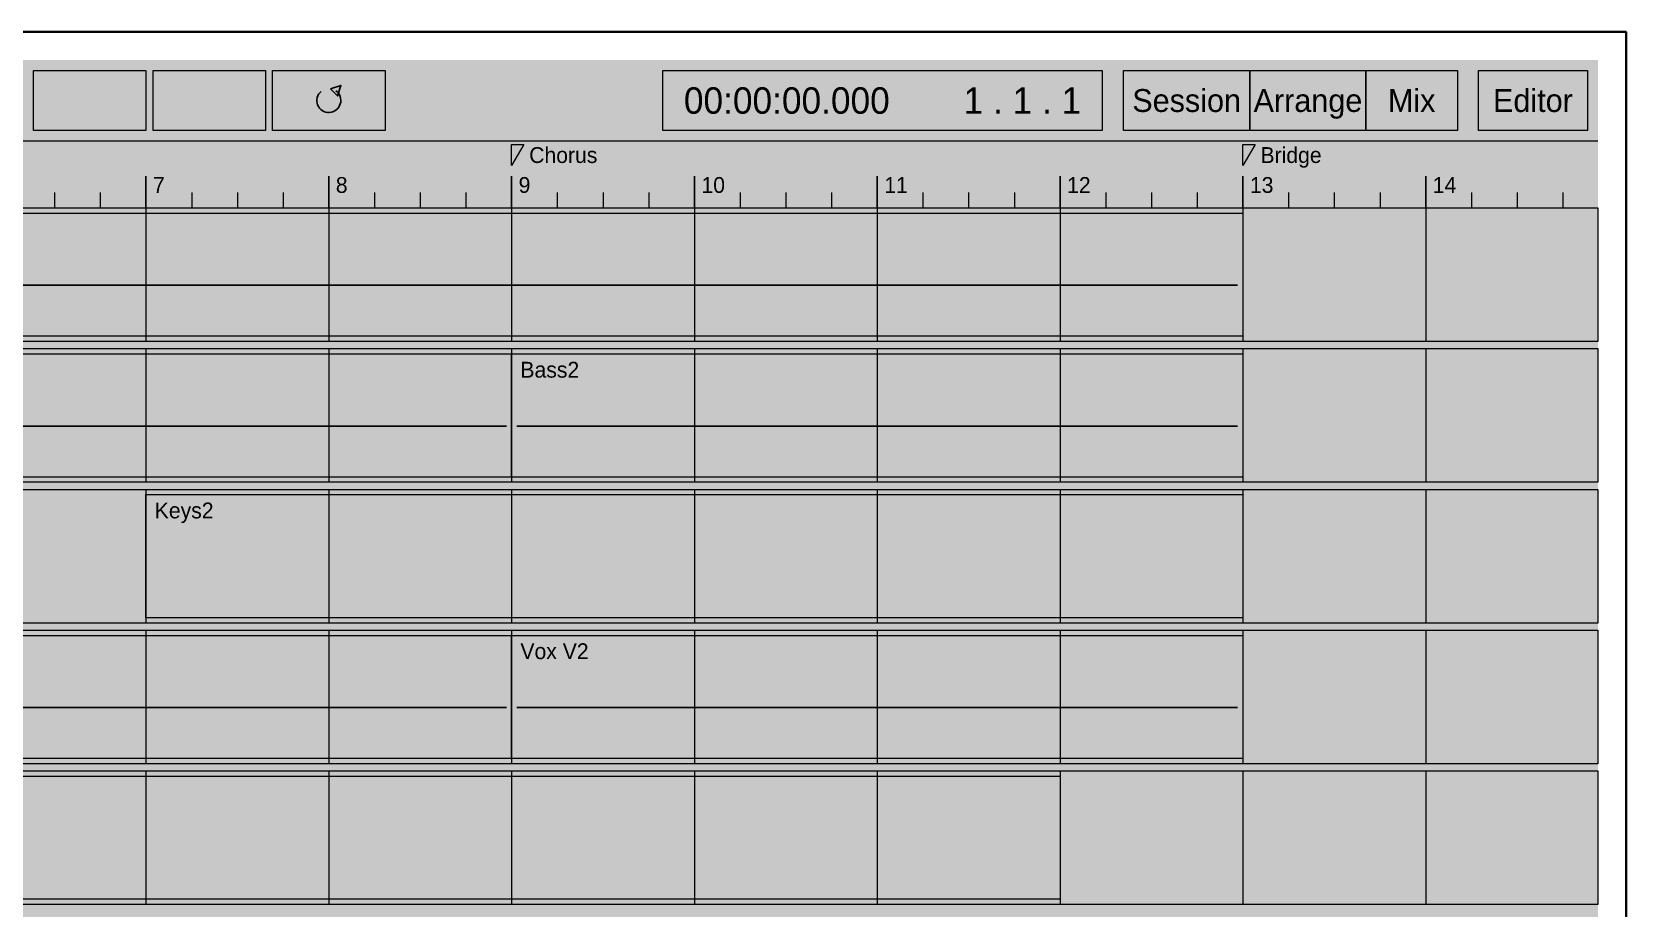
# Model space of a CAD drawing. Extents: x -16 to 3552, y -6016 to 16.
# Drawn here: x 2509 to 3416, y -482 to 16 of the extents above; entities that cross this region are included whole.
import ezdxf
from ezdxf.enums import TextEntityAlignment as Align

# ---------------------------------------------------------------- set-up
doc = ezdxf.new("R2010")
doc.units = 0
for name, color, linetype, lineweight, true_color in [('FORGE-SHEET', 7, 'Continuous', 35, 0x9aa2a8), ('UI-ACCENT', 7, 'Continuous', 18, 0xe0902f), ('UI-CLIP', 7, 'Continuous', 13, 0x2d3135), ('UI-GHOST', 7, 'Continuous', 9, 0x555c62), ('UI-HAIRLINE', 7, 'Continuous', 9, 0x34383c), ('UI-RECORD', 7, 'Continuous', 18, 0xe24b4a)]:
    doc.layers.add(name, color=color, linetype=linetype, lineweight=lineweight, true_color=true_color)
for name, color, linetype, true_color in [('UI-MIDI-NOTE', 7, 'Continuous', 0xe0902f), ('UI-PANEL-BG', 7, 'Continuous', 0x232629), ('UI-RAISED', 7, 'Continuous', 0x2d3135), ('UI-SHELL-BG', 7, 'Continuous', 0x1a1c1e), ('UI-TEXT', 7, 'Continuous', 0xd6d9dc), ('UI-TEXT-SEC', 7, 'Continuous', 0x8a9095), ('UI-WAVEFORM', 7, 'Continuous', 0x707b84)]:
    doc.layers.add(name, color=color, linetype=linetype, true_color=true_color)

msp = doc.modelspace()

# ---------------------------------------------------------------- hatches: boundary and pattern name
at = {"layer": 'UI-ACCENT'}
h = msp.add_hatch(color=256, dxfattribs=at)
h.dxf.hatch_style = 1
h.paths.add_polyline_path([(3202, -6), (3268, -6), (3268, -40), (3202, -40)])
at = {"layer": 'UI-CLIP', "true_color": 0x222528}
h = msp.add_hatch(color=7, dxfattribs=at)
h.dxf.hatch_style = 1
h.paths.add_polyline_path([(1950, -84), (3400, -84), (3400, -160), (1950, -160)])
at = {"layer": 'UI-CLIP', "true_color": 0x79482c}
h = msp.add_hatch(color=7, dxfattribs=at)
h.dxf.hatch_style = 1
h.paths.add_polyline_path([(2366, -87), (3198, -87), (3198, -157), (2366, -157)])
at = {"layer": 'UI-CLIP', "true_color": 0x222528}
h = msp.add_hatch(color=7, dxfattribs=at)
h.dxf.hatch_style = 1
h.paths.add_polyline_path([(1950, -164), (3400, -164), (3400, -240), (1950, -240)])
at = {"layer": 'UI-CLIP', "true_color": 0x366067}
h = msp.add_hatch(color=7, dxfattribs=at)
h.dxf.hatch_style = 1
h.paths.add_polyline_path([(2158, -167), (2782, -167), (2782, -237), (2158, -237)])
h = msp.add_hatch(color=7, dxfattribs=at)
h.dxf.hatch_style = 1
h.paths.add_polyline_path([(2782, -167), (3198, -167), (3198, -237), (2782, -237)])
at = {"layer": 'UI-CLIP', "true_color": 0x222528}
h = msp.add_hatch(color=7, dxfattribs=at)
h.dxf.hatch_style = 1
h.paths.add_polyline_path([(1950, -244), (3400, -244), (3400, -320), (1950, -320)])
at = {"layer": 'UI-CLIP', "true_color": 0x6d624c}
h = msp.add_hatch(color=7, dxfattribs=at)
h.dxf.hatch_style = 1
h.paths.add_polyline_path([(2574, -247), (3198, -247), (3198, -317), (2574, -317)])
at = {"layer": 'UI-CLIP', "true_color": 0x222528}
h = msp.add_hatch(color=7, dxfattribs=at)
h.dxf.hatch_style = 1
h.paths.add_polyline_path([(1950, -324), (3400, -324), (3400, -400), (1950, -400)])
at = {"layer": 'UI-CLIP', "true_color": 0x48683a}
h = msp.add_hatch(color=7, dxfattribs=at)
h.dxf.hatch_style = 1
h.paths.add_polyline_path([(2366, -327), (2782, -327), (2782, -397), (2366, -397)])
h = msp.add_hatch(color=7, dxfattribs=at)
h.dxf.hatch_style = 1
h.paths.add_polyline_path([(2782, -327), (3198, -327), (3198, -397), (2782, -397)])
at = {"layer": 'UI-CLIP', "true_color": 0x222528}
h = msp.add_hatch(color=7, dxfattribs=at)
h.dxf.hatch_style = 1
h.paths.add_polyline_path([(1950, -404), (3400, -404), (3400, -480), (1950, -480)])
at = {"layer": 'UI-CLIP', "true_color": 0x4a7942}
h = msp.add_hatch(color=7, dxfattribs=at)
h.dxf.hatch_style = 1
h.paths.add_polyline_path([(2054, -407), (3094, -407), (3094, -477), (2054, -477)])
at = {"layer": 'UI-MIDI-NOTE', "true_color": 0xeac68a}
h = msp.add_hatch(color=7, dxfattribs=at)
h.dxf.hatch_style = 1
h.paths.add_polyline_path([(2633.18, -271.86), (2661.27, -271.86), (2661.27, -277.71), (2633.18, -277.71)])
h = msp.add_hatch(color=7, dxfattribs=at)
h.dxf.hatch_style = 1
h.paths.add_polyline_path([(2661.27, -271.86), (2700.6, -271.86), (2700.6, -277.71), (2661.27, -277.71)])
h = msp.add_hatch(color=7, dxfattribs=at)
h.dxf.hatch_style = 1
h.paths.add_polyline_path([(2801.73, -271.86), (2818.58, -271.86), (2818.58, -277.71), (2801.73, -277.71)])
h = msp.add_hatch(color=7, dxfattribs=at)
h.dxf.hatch_style = 1
h.paths.add_polyline_path([(3026.45, -265), (3065.78, -265), (3065.78, -270.86), (3026.45, -270.86)])
h = msp.add_hatch(color=7, dxfattribs=at)
h.dxf.hatch_style = 1
h.paths.add_polyline_path([(3054.55, -265), (3082.64, -265), (3082.64, -270.86), (3054.55, -270.86)])
h = msp.add_hatch(color=7, dxfattribs=at)
h.dxf.hatch_style = 1
h.paths.add_polyline_path([(2577, -278.71), (2593.85, -278.71), (2593.85, -284.57), (2577, -284.57)])
h = msp.add_hatch(color=7, dxfattribs=at)
h.dxf.hatch_style = 1
h.paths.add_polyline_path([(3082.64, -278.71), (3121.96, -278.71), (3121.96, -284.57), (3082.64, -284.57)])
h = msp.add_hatch(color=7, dxfattribs=at)
h.dxf.hatch_style = 1
h.paths.add_polyline_path([(2605.09, -285.57), (2644.42, -285.57), (2644.42, -291.43), (2605.09, -291.43)])
h = msp.add_hatch(color=7, dxfattribs=at)
h.dxf.hatch_style = 1
h.paths.add_polyline_path([(2717.45, -285.57), (2756.78, -285.57), (2756.78, -291.43), (2717.45, -291.43)])
h = msp.add_hatch(color=7, dxfattribs=at)
h.dxf.hatch_style = 1
h.paths.add_polyline_path([(3110.73, -285.57), (3127.58, -285.57), (3127.58, -291.43), (3110.73, -291.43)])
h = msp.add_hatch(color=7, dxfattribs=at)
h.dxf.hatch_style = 1
h.paths.add_polyline_path([(2689.36, -292.43), (2728.69, -292.43), (2728.69, -298.29), (2689.36, -298.29)])
h = msp.add_hatch(color=7, dxfattribs=at)
h.dxf.hatch_style = 1
h.paths.add_polyline_path([(2829.82, -292.43), (2869.15, -292.43), (2869.15, -298.29), (2829.82, -298.29)])
h = msp.add_hatch(color=7, dxfattribs=at)
h.dxf.hatch_style = 1
h.paths.add_polyline_path([(2998.36, -292.43), (3037.69, -292.43), (3037.69, -298.29), (2998.36, -298.29)])
h = msp.add_hatch(color=7, dxfattribs=at)
h.dxf.hatch_style = 1
h.paths.add_polyline_path([(3138.82, -292.43), (3166.91, -292.43), (3166.91, -298.29), (3138.82, -298.29)])
h = msp.add_hatch(color=7, dxfattribs=at)
h.dxf.hatch_style = 1
h.paths.add_polyline_path([(2745.55, -306.14), (2762.4, -306.14), (2762.4, -312), (2745.55, -312)])
h = msp.add_hatch(color=7, dxfattribs=at)
h.dxf.hatch_style = 1
h.paths.add_polyline_path([(2773.64, -299.29), (2801.73, -299.29), (2801.73, -305.14), (2773.64, -305.14)])
h = msp.add_hatch(color=7, dxfattribs=at)
h.dxf.hatch_style = 1
h.paths.add_polyline_path([(2857.91, -306.14), (2874.76, -306.14), (2874.76, -312), (2857.91, -312)])
h = msp.add_hatch(color=7, dxfattribs=at)
h.dxf.hatch_style = 1
h.paths.add_polyline_path([(2886, -306.14), (2914.09, -306.14), (2914.09, -312), (2886, -312)])
h = msp.add_hatch(color=7, dxfattribs=at)
h.dxf.hatch_style = 1
h.paths.add_polyline_path([(2914.09, -299.29), (2942.18, -299.29), (2942.18, -305.14), (2914.09, -305.14)])
h = msp.add_hatch(color=7, dxfattribs=at)
h.dxf.hatch_style = 1
h.paths.add_polyline_path([(2942.18, -299.29), (2959.04, -299.29), (2959.04, -305.14), (2942.18, -305.14)])
h = msp.add_hatch(color=7, dxfattribs=at)
h.dxf.hatch_style = 1
h.paths.add_polyline_path([(2970.27, -299.29), (2987.13, -299.29), (2987.13, -305.14), (2970.27, -305.14)])
h = msp.add_hatch(color=7, dxfattribs=at)
h.dxf.hatch_style = 1
h.paths.add_polyline_path([(3166.91, -299.29), (3183.76, -299.29), (3183.76, -305.14), (3166.91, -305.14)])
h = msp.add_hatch(color=7, dxfattribs=at)
h.dxf.hatch_style = 1
h.paths.add_polyline_path([(2527, -431.86), (2555.2, -431.86), (2555.2, -437.71), (2527, -437.71)])
h = msp.add_hatch(color=7, dxfattribs=at)
h.dxf.hatch_style = 1
h.paths.add_polyline_path([(2856, -431.86), (2921.8, -431.86), (2921.8, -437.71), (2856, -437.71)])
h = msp.add_hatch(color=7, dxfattribs=at)
h.dxf.hatch_style = 1
h.paths.add_polyline_path([(2997, -431.86), (3044, -431.86), (3044, -437.71), (2997, -437.71)])
h = msp.add_hatch(color=7, dxfattribs=at)
h.dxf.hatch_style = 1
h.paths.add_polyline_path([(2574, -438.71), (2639.8, -438.71), (2639.8, -444.57), (2574, -444.57)])
h = msp.add_hatch(color=7, dxfattribs=at)
h.dxf.hatch_style = 1
h.paths.add_polyline_path([(2621, -445.57), (2649.2, -445.57), (2649.2, -451.43), (2621, -451.43)])
h = msp.add_hatch(color=7, dxfattribs=at)
h.dxf.hatch_style = 1
h.paths.add_polyline_path([(2715, -452.43), (2743.2, -452.43), (2743.2, -458.29), (2715, -458.29)])
h = msp.add_hatch(color=7, dxfattribs=at)
h.dxf.hatch_style = 1
h.paths.add_polyline_path([(2762, -452.43), (2809, -452.43), (2809, -458.29), (2762, -458.29)])
h = msp.add_hatch(color=7, dxfattribs=at)
h.dxf.hatch_style = 1
h.paths.add_polyline_path([(2668, -459.29), (2733.8, -459.29), (2733.8, -465.14), (2668, -465.14)])
h = msp.add_hatch(color=7, dxfattribs=at)
h.dxf.hatch_style = 1
h.paths.add_polyline_path([(2809, -459.29), (2874.8, -459.29), (2874.8, -465.14), (2809, -465.14)])
h = msp.add_hatch(color=7, dxfattribs=at)
h.dxf.hatch_style = 1
h.paths.add_polyline_path([(3044, -459.29), (3091, -459.29), (3091, -465.14), (3044, -465.14)])
h = msp.add_hatch(color=7, dxfattribs=at)
h.dxf.hatch_style = 1
h.paths.add_polyline_path([(2903, -466.14), (2950, -466.14), (2950, -472), (2903, -472)])
h = msp.add_hatch(color=7, dxfattribs=at)
h.dxf.hatch_style = 1
h.paths.add_polyline_path([(2950, -466.14), (2997, -466.14), (2997, -472), (2950, -472)])
at = {"layer": 'UI-PANEL-BG'}
h = msp.add_hatch(color=256, dxfattribs=at)
h.dxf.hatch_style = 1
h.paths.add_polyline_path([(1800, 0), (3400, 0), (3400, -46), (1800, -46)])
h = msp.add_hatch(color=256, dxfattribs=at)
h.dxf.hatch_style = 1
h.paths.add_polyline_path([(1800, -46), (3400, -46), (3400, -62), (1800, -62)])
h = msp.add_hatch(color=256, dxfattribs=at)
h.dxf.hatch_style = 1
h.paths.add_polyline_path([(1800, -62), (3400, -62), (3400, -84), (1800, -84)])
at = {"layer": 'UI-RAISED'}
h = msp.add_hatch(color=256, dxfattribs=at)
h.dxf.hatch_style = 1
h.paths.add_polyline_path([(2510, -6), (2574, -6), (2574, -40), (2510, -40)])
h = msp.add_hatch(color=256, dxfattribs=at)
h.dxf.hatch_style = 1
h.paths.add_polyline_path([(2578, -6), (2642, -6), (2642, -40), (2578, -40)])
h = msp.add_hatch(color=256, dxfattribs=at)
h.dxf.hatch_style = 1
h.paths.add_polyline_path([(2646, -6), (2710, -6), (2710, -40), (2646, -40)])
h = msp.add_hatch(color=256, dxfattribs=at)
h.dxf.hatch_style = 1
h.paths.add_polyline_path([(2868, -6), (3118, -6), (3118, -40), (2868, -40)])
h = msp.add_hatch(color=256, dxfattribs=at)
h.dxf.hatch_style = 1
h.paths.add_polyline_path([(3130, -6), (3202, -6), (3202, -40), (3130, -40)])
h = msp.add_hatch(color=256, dxfattribs=at)
h.dxf.hatch_style = 1
h.paths.add_polyline_path([(3268, -6), (3320, -6), (3320, -40), (3268, -40)])
h = msp.add_hatch(color=256, dxfattribs=at)
h.dxf.hatch_style = 1
h.paths.add_polyline_path([(3332, -6), (3394, -6), (3394, -40), (3332, -40)])
at = {"layer": 'UI-RECORD'}
h = msp.add_hatch(color=256, dxfattribs=at)
h.dxf.hatch_style = 1
edge = h.paths.add_edge_path()
edge.add_arc((2610, -23), 6.82, 0, 360)
at = {"layer": 'UI-SHELL-BG'}
h = msp.add_hatch(color=256, dxfattribs=at)
h.dxf.hatch_style = 1
h.paths.add_polyline_path([(1800, -46), (3400, -46), (3400, -976), (1800, -976)])
at = {"layer": 'UI-TEXT'}
h = msp.add_hatch(color=256, dxfattribs=at)
h.dxf.hatch_style = 1
h.paths.add_polyline_path([(2535.95, -16.95), (2548.05, -16.95), (2548.05, -29.05), (2535.95, -29.05)])
at = {"layer": 'UI-WAVEFORM'}
h = msp.add_hatch(color=256, dxfattribs=at)
h.dxf.hatch_style = 1
h.paths.add_polyline_path([(2369, -121.59), (2372, -116.97), (2375.01, -115.97), (2378.01, -114.84), (2381.01, -113.92), (2384.02, -113.3), (2387.02, -113.79), (2390.03, -114.04), (2393.03, -115.19), (2396.03, -115.06), (2399.04, -115.21), (2402.04, -114.52), (2405.04, -114.83), (2408.05, -114.74), (2411.05, -115.35), (2414.05, -116.17), (2417.06, -115.65), (2420.06, -115.58), (2423.07, -116.3), (2426.07, -117.14), (2429.07, -117.13), (2432.08, -117.27), (2435.08, -117.15), (2438.08, -117.42), (2441.09, -117.79), (2444.09, -118.03), (2447.09, -118.47), (2450.1, -119.08), (2453.1, -119.48), (2456.11, -119.18), (2459.11, -119.25), (2462.11, -119.75), (2465.12, -119.83), (2468.12, -120.19), (2471.12, -120.66), (2474.13, -120.79), (2477.13, -121.07), (2480.13, -121.31), (2483.14, -121.62), (2486.14, -121.92), (2489.15, -121.95), (2492.15, -121.8), (2495.15, -121.54), (2498.16, -121.4), (2501.16, -121.13), (2504.16, -120.79), (2507.17, -120.73), (2510.17, -120.21), (2513.17, -119.83), (2516.18, -119.98), (2519.18, -119.55), (2522.19, -119.38), (2525.19, -119.33), (2528.19, -118.8), (2531.2, -118.03), (2534.2, -117.93), (2537.2, -118.26), (2540.21, -117.86), (2543.21, -117.17), (2546.21, -116.46), (2549.22, -116.29), (2552.22, -117.04), (2555.23, -115.94), (2558.23, -115.81), (2561.23, -116.47), (2564.24, -116.64), (2567.24, -116.7), (2570.24, -115.62), (2573.25, -115.9), (2576.25, -114.73), (2579.25, -115.37), (2582.26, -114.77), (2585.26, -114.56), (2588.27, -115.21), (2591.27, -115.54), (2594.27, -113.69), (2597.28, -112.5), (2600.28, -113.72), (2603.28, -112.87), (2606.29, -111.77), (2609.29, -111.33), (2612.29, -111.07), (2615.3, -112.19), (2618.3, -111.76), (2621.31, -112.02), (2624.31, -110.98), (2627.31, -111), (2630.32, -110.58), (2633.32, -110.29), (2636.32, -111.32), (2639.33, -110.94), (2642.33, -112.35), (2645.33, -112.73), (2648.34, -110.92), (2651.34, -111.42), (2654.35, -110.89), (2657.35, -110.9), (2660.35, -111.75), (2663.36, -111.26), (2666.36, -110.11), (2669.36, -111.14), (2672.37, -111.6), (2675.37, -112.27), (2678.37, -112.63), (2681.38, -111.03), (2684.38, -110.57), (2687.39, -109.65), (2690.39, -110.02), (2693.39, -109.44), (2696.4, -111.17), (2699.4, -112.16), (2702.4, -112.6), (2705.41, -112.4), (2708.41, -110.74), (2711.41, -111.96), (2714.42, -112.01), (2717.42, -113.1), (2720.43, -113.77), (2723.43, -112.84), (2726.43, -112.26), (2729.44, -112.29), (2732.44, -111.38), (2735.44, -111.14), (2738.45, -110.89), (2741.45, -111.72), (2744.45, -112.93), (2747.46, -113.91), (2750.46, -113.07), (2753.47, -114.06), (2756.47, -114.95), (2759.47, -114.01), (2762.48, -114.82), (2765.48, -114.31), (2768.48, -114.97), (2771.49, -114.97), (2774.49, -115.82), (2777.49, -115.67), (2780.5, -115.79), (2783.5, -116.06), (2786.51, -116.49), (2789.51, -116.11), (2792.51, -115.86), (2795.52, -116.58), (2798.52, -117.26), (2801.52, -117.4), (2804.53, -117.02), (2807.53, -117.49), (2810.53, -117.4), (2813.54, -118.12), (2816.54, -117.93), (2819.55, -118.52), (2822.55, -118.85), (2825.55, -118.71), (2828.56, -118.98), (2831.56, -119.13), (2834.56, -119.58), (2837.57, -119.71), (2840.57, -120.1), (2843.57, -120.34), (2846.58, -120.61), (2849.58, -120.75), (2852.59, -121.02), (2855.59, -121.34), (2858.59, -121.62), (2861.6, -121.92), (2864.6, -121.94), (2867.6, -121.83), (2870.61, -121.62), (2873.61, -121.47), (2876.61, -121.03), (2879.62, -120.77), (2882.62, -120.4), (2885.63, -120.18), (2888.63, -120.28), (2891.63, -120.17), (2894.64, -119.43), (2897.64, -119.05), (2900.64, -118.53), (2903.65, -118.13), (2906.65, -118.44), (2909.65, -117.67), (2912.66, -117.56), (2915.66, -117.23), (2918.67, -117.19), (2921.67, -117.39), (2924.67, -117.07), (2927.68, -116.83), (2930.68, -116.84), (2933.68, -116.67), (2936.69, -116.32), (2939.69, -116.33), (2942.69, -116.46), (2945.7, -115.25), (2948.7, -115.34), (2951.71, -115.28), (2954.71, -114.35), (2957.71, -113.94), (2960.72, -114.14), (2963.72, -114.43), (2966.72, -113.47), (2969.73, -114.1), (2972.73, -113.84), (2975.73, -113.83), (2978.74, -112.33), (2981.74, -113.24), (2984.75, -112.8), (2987.75, -112.66), (2990.75, -113.69), (2993.76, -113.83), (2996.76, -112.09), (2999.76, -111.39), (3002.77, -112.45), (3005.77, -113.02), (3008.77, -111.3), (3011.78, -111.29), (3014.78, -110.91), (3017.79, -110.17), (3020.79, -111.49), (3023.79, -111.48), (3026.8, -110.32), (3029.8, -111.7), (3032.8, -112.18), (3035.81, -110.68), (3038.81, -110.03), (3041.81, -110.59), (3044.82, -111.91), (3047.82, -110.64), (3050.83, -111.46), (3053.83, -110.63), (3056.83, -111.6), (3059.84, -112.38), (3062.84, -111.3), (3065.84, -111.6), (3068.85, -111.81), (3071.85, -111.77), (3074.85, -111.72), (3077.86, -111.7), (3080.86, -111.25), (3083.87, -112.5), (3086.87, -111.66), (3089.87, -111.78), (3092.88, -111.03), (3095.88, -112.07), (3098.88, -111.68), (3101.89, -112.7), (3104.89, -112.05), (3107.89, -111.83), (3110.9, -112.13), (3113.9, -112.5), (3116.91, -111.66), (3119.91, -112.69), (3122.91, -113.9), (3125.92, -114.02), (3128.92, -114.78), (3131.92, -113.42), (3134.93, -112.97), (3137.93, -114.17), (3140.93, -113.97), (3143.94, -114.8), (3146.94, -114.06), (3149.95, -114.63), (3152.95, -115.65), (3155.95, -115.24), (3158.96, -116.08), (3161.96, -115.27), (3164.96, -114.95), (3167.97, -115.4), (3170.97, -116.29), (3173.97, -116.1), (3176.98, -117.12), (3179.98, -117.63), (3182.99, -117.76), (3185.99, -118.2), (3188.99, -117.65), (3192, -117.73), (3195, -117.78), (3195, -138.22), (3192, -138.27), (3188.99, -138.35), (3185.99, -137.8), (3182.99, -138.24), (3179.98, -138.37), (3176.98, -138.88), (3173.97, -139.9), (3170.97, -139.71), (3167.97, -140.6), (3164.96, -141.05), (3161.96, -140.73), (3158.96, -139.92), (3155.95, -140.76), (3152.95, -140.35), (3149.95, -141.37), (3146.94, -141.94), (3143.94, -141.2), (3140.93, -142.03), (3137.93, -141.83), (3134.93, -143.03), (3131.92, -142.58), (3128.92, -141.22), (3125.92, -141.98), (3122.91, -142.1), (3119.91, -143.31), (3116.91, -144.34), (3113.9, -143.5), (3110.9, -143.87), (3107.89, -144.17), (3104.89, -143.95), (3101.89, -143.3), (3098.88, -144.32), (3095.88, -143.93), (3092.88, -144.97), (3089.87, -144.22), (3086.87, -144.34), (3083.87, -143.5), (3080.86, -144.75), (3077.86, -144.3), (3074.85, -144.28), (3071.85, -144.23), (3068.85, -144.19), (3065.84, -144.4), (3062.84, -144.7), (3059.84, -143.62), (3056.83, -144.4), (3053.83, -145.37), (3050.83, -144.54), (3047.82, -145.36), (3044.82, -144.09), (3041.81, -145.41), (3038.81, -145.97), (3035.81, -145.32), (3032.8, -143.82), (3029.8, -144.3), (3026.8, -145.68), (3023.79, -144.52), (3020.79, -144.51), (3017.79, -145.83), (3014.78, -145.09), (3011.78, -144.71), (3008.77, -144.7), (3005.77, -142.98), (3002.77, -143.55), (2999.76, -144.61), (2996.76, -143.91), (2993.76, -142.17), (2990.75, -142.31), (2987.75, -143.34), (2984.75, -143.2), (2981.74, -142.76), (2978.74, -143.67), (2975.73, -142.17), (2972.73, -142.16), (2969.73, -141.9), (2966.72, -142.53), (2963.72, -141.57), (2960.72, -141.86), (2957.71, -142.06), (2954.71, -141.65), (2951.71, -140.72), (2948.7, -140.66), (2945.7, -140.75), (2942.69, -139.54), (2939.69, -139.67), (2936.69, -139.68), (2933.68, -139.33), (2930.68, -139.16), (2927.68, -139.17), (2924.67, -138.93), (2921.67, -138.61), (2918.67, -138.81), (2915.66, -138.77), (2912.66, -138.44), (2909.65, -138.33), (2906.65, -137.56), (2903.65, -137.87), (2900.64, -137.47), (2897.64, -136.95), (2894.64, -136.57), (2891.63, -135.83), (2888.63, -135.72), (2885.63, -135.82), (2882.62, -135.6), (2879.62, -135.23), (2876.61, -134.97), (2873.61, -134.53), (2870.61, -134.38), (2867.6, -134.17), (2864.6, -134.06), (2861.6, -134.08), (2858.59, -134.38), (2855.59, -134.66), (2852.59, -134.98), (2849.58, -135.25), (2846.58, -135.39), (2843.57, -135.66), (2840.57, -135.9), (2837.57, -136.29), (2834.56, -136.42), (2831.56, -136.87), (2828.56, -137.02), (2825.55, -137.29), (2822.55, -137.15), (2819.55, -137.48), (2816.54, -138.07), (2813.54, -137.88), (2810.53, -138.6), (2807.53, -138.51), (2804.53, -138.98), (2801.52, -138.6), (2798.52, -138.74), (2795.52, -139.42), (2792.51, -140.14), (2789.51, -139.89), (2786.51, -139.51), (2783.5, -139.94), (2780.5, -140.21), (2777.49, -140.33), (2774.49, -140.18), (2771.49, -141.03), (2768.48, -141.03), (2765.48, -141.69), (2762.48, -141.18), (2759.47, -141.99), (2756.47, -141.05), (2753.47, -141.94), (2750.46, -142.93), (2747.46, -142.09), (2744.45, -143.07), (2741.45, -144.28), (2738.45, -145.11), (2735.44, -144.86), (2732.44, -144.62), (2729.44, -143.71), (2726.43, -143.74), (2723.43, -143.16), (2720.43, -142.23), (2717.42, -142.9), (2714.42, -143.99), (2711.41, -144.04), (2708.41, -145.26), (2705.41, -143.6), (2702.4, -143.4), (2699.4, -143.84), (2696.4, -144.83), (2693.39, -146.56), (2690.39, -145.98), (2687.39, -146.35), (2684.38, -145.43), (2681.38, -144.97), (2678.37, -143.37), (2675.37, -143.73), (2672.37, -144.4), (2669.36, -144.86), (2666.36, -145.89), (2663.36, -144.74), (2660.35, -144.25), (2657.35, -145.1), (2654.35, -145.11), (2651.34, -144.58), (2648.34, -145.08), (2645.33, -143.27), (2642.33, -143.65), (2639.33, -145.06), (2636.32, -144.68), (2633.32, -145.71), (2630.32, -145.42), (2627.31, -145), (2624.31, -145.02), (2621.31, -143.98), (2618.3, -144.24), (2615.3, -143.81), (2612.29, -144.93), (2609.29, -144.67), (2606.29, -144.23), (2603.28, -143.13), (2600.28, -142.28), (2597.28, -143.5), (2594.27, -142.31), (2591.27, -140.46), (2588.27, -140.79), (2585.26, -141.44), (2582.26, -141.23), (2579.25, -140.63), (2576.25, -141.27), (2573.25, -140.1), (2570.24, -140.38), (2567.24, -139.3), (2564.24, -139.36), (2561.23, -139.53), (2558.23, -140.19), (2555.23, -140.06), (2552.22, -138.96), (2549.22, -139.71), (2546.21, -139.54), (2543.21, -138.83), (2540.21, -138.14), (2537.2, -137.74), (2534.2, -138.07), (2531.2, -137.97), (2528.19, -137.2), (2525.19, -136.67), (2522.19, -136.62), (2519.18, -136.45), (2516.18, -136.02), (2513.17, -136.17), (2510.17, -135.79), (2507.17, -135.27), (2504.16, -135.21), (2501.16, -134.87), (2498.16, -134.6), (2495.15, -134.46), (2492.15, -134.2), (2489.15, -134.05), (2486.14, -134.08), (2483.14, -134.38), (2480.13, -134.69), (2477.13, -134.93), (2474.13, -135.21), (2471.12, -135.34), (2468.12, -135.81), (2465.12, -136.17), (2462.11, -136.25), (2459.11, -136.75), (2456.11, -136.82), (2453.1, -136.52), (2450.1, -136.92), (2447.09, -137.53), (2444.09, -137.97), (2441.09, -138.21), (2438.08, -138.58), (2435.08, -138.85), (2432.08, -138.73), (2429.07, -138.87), (2426.07, -138.86), (2423.07, -139.7), (2420.06, -140.42), (2417.06, -140.35), (2414.05, -139.83), (2411.05, -140.65), (2408.05, -141.26), (2405.04, -141.17), (2402.04, -141.48), (2399.04, -140.79), (2396.03, -140.94), (2393.03, -140.81), (2390.03, -141.96), (2387.02, -142.21), (2384.02, -142.7), (2381.01, -142.08), (2378.01, -141.16), (2375.01, -140.03), (2372, -139.03), (2369, -134.41)])
h = msp.add_hatch(color=256, dxfattribs=at)
h.dxf.hatch_style = 1
h.paths.add_polyline_path([(2161, -199.45), (2164, -195.1), (2167, -192.34), (2170, -192.98), (2173, -193.69), (2176, -192.23), (2179, -192.8), (2182, -193.07), (2185, -192.26), (2188, -193.42), (2191, -192.47), (2194, -193.04), (2197, -194.32), (2200, -193.33), (2203, -193.67), (2206, -194.92), (2209, -194.25), (2212, -194.18), (2215, -194.38), (2218, -194.77), (2221, -194.61), (2224, -196.18), (2227, -195.72), (2230, -196.14), (2233, -197.01), (2236, -197.17), (2239, -197.72), (2242, -197.85), (2245, -198.05), (2248, -198.49), (2251, -199.2), (2254, -199.51), (2257, -199.89), (2260, -200.04), (2263, -200.25), (2266, -200.62), (2269, -201.06), (2272, -201.51), (2275, -201.87), (2278, -201.9), (2281, -201.61), (2284, -201.46), (2287, -200.94), (2290, -200.89), (2293, -200.31), (2296, -200.09), (2299, -199.65), (2302, -199.37), (2305, -199.17), (2308, -198.78), (2311, -198.01), (2314, -197.96), (2317, -197.78), (2320, -196.97), (2323, -197.24), (2326, -196.98), (2329, -196.45), (2332, -196.03), (2335, -196.27), (2338, -195.21), (2341, -195.03), (2344, -195.58), (2347, -195.25), (2350, -195.55), (2353, -195), (2356, -195.12), (2359, -194.77), (2362, -193.82), (2365, -192.93), (2368, -193.3), (2371, -193.01), (2374, -192.66), (2377, -192.22), (2380, -191.11), (2383, -192.25), (2386, -191.31), (2389, -191.36), (2392, -190.42), (2395, -190.46), (2398, -192.28), (2401, -193.02), (2404, -191.35), (2407, -191.86), (2410, -191.23), (2413, -192.33), (2416, -191.6), (2419, -191.66), (2422, -191.56), (2425, -192.78), (2428, -190.97), (2431, -190.24), (2434, -190.19), (2437, -190.54), (2440, -191.81), (2443, -192.58), (2446, -191.34), (2449, -192.1), (2452, -192.4), (2455, -191.39), (2458, -192.3), (2461, -191.27), (2464, -192.78), (2467, -192.08), (2470, -193.11), (2473, -194.06), (2476, -193.94), (2479, -193.23), (2482, -194.49), (2485, -194.25), (2488, -193.78), (2491, -195.21), (2494, -195.23), (2497, -195.68), (2500, -195.79), (2503, -195.43), (2506, -196.01), (2509, -196.64), (2512, -197.23), (2515, -196.92), (2518, -197.71), (2521, -197.66), (2524, -197.55), (2527, -197.98), (2530, -198.23), (2533, -199.1), (2536, -199.4), (2539, -199.73), (2542, -200.32), (2545, -200.64), (2548, -201.01), (2551, -201.38), (2554, -201.71), (2557, -201.92), (2560, -201.78), (2563, -201.65), (2566, -201.31), (2569, -200.89), (2572, -200.81), (2575, -200.1), (2578, -199.54), (2581, -199.3), (2584, -199.05), (2587, -198.43), (2590, -198.18), (2593, -198.3), (2596, -197.36), (2599, -197.63), (2602, -197.13), (2605, -196.74), (2608, -196.05), (2611, -196.17), (2614, -195.64), (2617, -195.97), (2620, -195.12), (2623, -195.56), (2626, -195.3), (2629, -194.7), (2632, -193.85), (2635, -192.91), (2638, -192.18), (2641, -192.78), (2644, -193.91), (2647, -193.16), (2650, -192.71), (2653, -192.03), (2656, -193.29), (2659, -191.98), (2662, -192.94), (2665, -191.55), (2668, -190.39), (2671, -190.9), (2674, -191.37), (2677, -190.99), (2680, -192.18), (2683, -191.33), (2686, -190.35), (2689, -189.6), (2692, -189.86), (2695, -189.93), (2698, -189.29), (2701, -190.58), (2704, -191.37), (2707, -189.98), (2710, -191.85), (2713, -192.05), (2716, -191.11), (2719, -190.15), (2722, -190.12), (2725, -191.76), (2728, -191.06), (2731, -192.26), (2734, -192.15), (2737, -191.96), (2740, -191.05), (2743, -192.53), (2746, -193.05), (2749, -193.5), (2752, -193.85), (2755, -194.41), (2758, -194.28), (2761, -194.61), (2764, -194.9), (2767, -194.04), (2770, -195.13), (2773, -195.15), (2776, -196.03), (2779, -196.55), (2779, -219.45), (2776, -219.97), (2773, -220.85), (2770, -220.87), (2767, -221.96), (2764, -221.1), (2761, -221.39), (2758, -221.72), (2755, -221.59), (2752, -222.15), (2749, -222.5), (2746, -222.95), (2743, -223.47), (2740, -224.95), (2737, -224.04), (2734, -223.85), (2731, -223.74), (2728, -224.94), (2725, -224.24), (2722, -225.88), (2719, -225.85), (2716, -224.89), (2713, -223.95), (2710, -224.15), (2707, -226.02), (2704, -224.63), (2701, -225.42), (2698, -226.71), (2695, -226.07), (2692, -226.14), (2689, -226.4), (2686, -225.65), (2683, -224.67), (2680, -223.82), (2677, -225.01), (2674, -224.63), (2671, -225.1), (2668, -225.61), (2665, -224.45), (2662, -223.06), (2659, -224.02), (2656, -222.71), (2653, -223.97), (2650, -223.29), (2647, -222.84), (2644, -222.09), (2641, -223.22), (2638, -223.82), (2635, -223.09), (2632, -222.15), (2629, -221.3), (2626, -220.7), (2623, -220.44), (2620, -220.88), (2617, -220.03), (2614, -220.36), (2611, -219.83), (2608, -219.95), (2605, -219.26), (2602, -218.87), (2599, -218.37), (2596, -218.64), (2593, -217.7), (2590, -217.82), (2587, -217.57), (2584, -216.95), (2581, -216.7), (2578, -216.46), (2575, -215.9), (2572, -215.19), (2569, -215.11), (2566, -214.69), (2563, -214.35), (2560, -214.22), (2557, -214.08), (2554, -214.29), (2551, -214.62), (2548, -214.99), (2545, -215.36), (2542, -215.68), (2539, -216.27), (2536, -216.6), (2533, -216.9), (2530, -217.77), (2527, -218.02), (2524, -218.45), (2521, -218.34), (2518, -218.29), (2515, -219.08), (2512, -218.77), (2509, -219.36), (2506, -219.99), (2503, -220.57), (2500, -220.21), (2497, -220.32), (2494, -220.77), (2491, -220.79), (2488, -222.22), (2485, -221.75), (2482, -221.51), (2479, -222.77), (2476, -222.06), (2473, -221.94), (2470, -222.89), (2467, -223.92), (2464, -223.22), (2461, -224.73), (2458, -223.7), (2455, -224.61), (2452, -223.6), (2449, -223.9), (2446, -224.66), (2443, -223.42), (2440, -224.19), (2437, -225.46), (2434, -225.81), (2431, -225.76), (2428, -225.03), (2425, -223.22), (2422, -224.44), (2419, -224.34), (2416, -224.4), (2413, -223.67), (2410, -224.77), (2407, -224.14), (2404, -224.65), (2401, -222.98), (2398, -223.72), (2395, -225.54), (2392, -225.58), (2389, -224.64), (2386, -224.69), (2383, -223.75), (2380, -224.89), (2377, -223.78), (2374, -223.34), (2371, -222.99), (2368, -222.7), (2365, -223.07), (2362, -222.18), (2359, -221.23), (2356, -220.88), (2353, -221), (2350, -220.45), (2347, -220.75), (2344, -220.42), (2341, -220.97), (2338, -220.79), (2335, -219.73), (2332, -219.97), (2329, -219.55), (2326, -219.02), (2323, -218.76), (2320, -219.03), (2317, -218.22), (2314, -218.04), (2311, -217.99), (2308, -217.22), (2305, -216.83), (2302, -216.63), (2299, -216.35), (2296, -215.91), (2293, -215.69), (2290, -215.11), (2287, -215.06), (2284, -214.54), (2281, -214.39), (2278, -214.1), (2275, -214.13), (2272, -214.49), (2269, -214.94), (2266, -215.38), (2263, -215.75), (2260, -215.96), (2257, -216.11), (2254, -216.49), (2251, -216.8), (2248, -217.51), (2245, -217.95), (2242, -218.15), (2239, -218.28), (2236, -218.83), (2233, -218.99), (2230, -219.86), (2227, -220.28), (2224, -219.82), (2221, -221.39), (2218, -221.23), (2215, -221.62), (2212, -221.82), (2209, -221.75), (2206, -221.08), (2203, -222.33), (2200, -222.67), (2197, -221.68), (2194, -222.96), (2191, -223.53), (2188, -222.58), (2185, -223.74), (2182, -222.93), (2179, -223.2), (2176, -223.77), (2173, -222.31), (2170, -223.02), (2167, -223.66), (2164, -220.9), (2161, -216.55)])
h = msp.add_hatch(color=256, dxfattribs=at)
h.dxf.hatch_style = 1
h.paths.add_polyline_path([(2785, -201.41), (2788.01, -196.32), (2791.03, -193.12), (2794.04, -192.8), (2797.06, -191.17), (2800.07, -191.6), (2803.09, -191.24), (2806.1, -190.18), (2809.12, -191.56), (2812.13, -192.67), (2815.15, -192.84), (2818.16, -193.31), (2821.18, -192.44), (2824.19, -192.89), (2827.21, -193.23), (2830.22, -192.87), (2833.24, -192.5), (2836.25, -191.14), (2839.26, -192.8), (2842.28, -192.11), (2845.29, -191.26), (2848.31, -191.42), (2851.32, -192.98), (2854.34, -193.92), (2857.35, -194.05), (2860.37, -195.04), (2863.38, -193.79), (2866.4, -193.79), (2869.41, -193.95), (2872.43, -194.55), (2875.44, -194.58), (2878.46, -195.74), (2881.47, -197), (2884.49, -197.45), (2887.5, -197.83), (2890.51, -197.94), (2893.53, -198.93), (2896.54, -199.08), (2899.56, -199.73), (2902.57, -200.43), (2905.59, -200.86), (2908.6, -201.35), (2911.62, -201.69), (2914.63, -201.54), (2917.65, -201.25), (2920.66, -200.85), (2923.68, -200.62), (2926.69, -199.67), (2929.71, -199.13), (2932.72, -199.04), (2935.74, -198.72), (2938.75, -197.9), (2941.76, -197.03), (2944.78, -195.94), (2947.79, -195.97), (2950.81, -195.55), (2953.82, -194.85), (2956.84, -195.51), (2959.85, -193.86), (2962.87, -194.04), (2965.88, -192.63), (2968.9, -191.98), (2971.91, -191.56), (2974.93, -192.9), (2977.94, -192.68), (2980.96, -192.38), (2983.97, -192.58), (2986.99, -192.16), (2990, -192.36), (2993.01, -191.64), (2996.03, -190.88), (2999.04, -190.57), (3002.06, -190.04), (3005.07, -189.82), (3008.09, -190.91), (3011.1, -190.7), (3014.12, -190.3), (3017.13, -192.04), (3020.15, -191.38), (3023.16, -191.69), (3026.18, -192.77), (3029.19, -193.02), (3032.21, -192.08), (3035.22, -192.02), (3038.24, -192.44), (3041.25, -192), (3044.26, -192.64), (3047.28, -194.34), (3050.29, -194.11), (3053.31, -194.46), (3056.32, -194.38), (3059.34, -194.85), (3062.35, -195.13), (3065.37, -196.51), (3068.38, -196.59), (3071.4, -197.44), (3074.41, -198.16), (3077.43, -198.21), (3080.44, -198.48), (3083.46, -198.85), (3086.47, -199.66), (3089.49, -200.12), (3092.5, -200.75), (3095.51, -201.37), (3098.53, -201.62), (3101.54, -201.43), (3104.56, -201.28), (3107.57, -200.71), (3110.59, -200.15), (3113.6, -199.54), (3116.62, -199.22), (3119.63, -198.19), (3122.65, -198.24), (3125.66, -197.24), (3128.68, -197.35), (3131.69, -197.35), (3134.71, -197.18), (3137.72, -195.51), (3140.74, -196.03), (3143.75, -195.63), (3146.76, -194.32), (3149.78, -194.4), (3152.79, -192.88), (3155.81, -192.16), (3158.82, -192.55), (3161.84, -192.01), (3164.85, -191.27), (3167.87, -191.14), (3170.88, -190.32), (3173.9, -191.48), (3176.91, -191.29), (3179.93, -192.04), (3182.94, -192.96), (3185.96, -191.44), (3188.97, -191.83), (3191.99, -192.87), (3195, -191.89), (3195, -224.11), (3191.99, -223.13), (3188.97, -224.17), (3185.96, -224.56), (3182.94, -223.04), (3179.93, -223.96), (3176.91, -224.71), (3173.9, -224.52), (3170.88, -225.68), (3167.87, -224.86), (3164.85, -224.73), (3161.84, -223.99), (3158.82, -223.45), (3155.81, -223.84), (3152.79, -223.12), (3149.78, -221.6), (3146.76, -221.68), (3143.75, -220.37), (3140.74, -219.97), (3137.72, -220.49), (3134.71, -218.82), (3131.69, -218.65), (3128.68, -218.65), (3125.66, -218.76), (3122.65, -217.76), (3119.63, -217.81), (3116.62, -216.78), (3113.6, -216.46), (3110.59, -215.85), (3107.57, -215.29), (3104.56, -214.72), (3101.54, -214.57), (3098.53, -214.38), (3095.51, -214.63), (3092.5, -215.25), (3089.49, -215.88), (3086.47, -216.34), (3083.46, -217.15), (3080.44, -217.52), (3077.43, -217.79), (3074.41, -217.84), (3071.4, -218.56), (3068.38, -219.41), (3065.37, -219.49), (3062.35, -220.87), (3059.34, -221.15), (3056.32, -221.62), (3053.31, -221.54), (3050.29, -221.89), (3047.28, -221.66), (3044.26, -223.36), (3041.25, -224), (3038.24, -223.56), (3035.22, -223.98), (3032.21, -223.92), (3029.19, -222.98), (3026.18, -223.23), (3023.16, -224.31), (3020.15, -224.62), (3017.13, -223.96), (3014.12, -225.7), (3011.1, -225.3), (3008.09, -225.09), (3005.07, -226.18), (3002.06, -225.96), (2999.04, -225.43), (2996.03, -225.12), (2993.01, -224.36), (2990, -223.64), (2986.99, -223.84), (2983.97, -223.42), (2980.96, -223.62), (2977.94, -223.32), (2974.93, -223.1), (2971.91, -224.44), (2968.9, -224.02), (2965.88, -223.37), (2962.87, -221.96), (2959.85, -222.14), (2956.84, -220.49), (2953.82, -221.15), (2950.81, -220.45), (2947.79, -220.03), (2944.78, -220.06), (2941.76, -218.97), (2938.75, -218.1), (2935.74, -217.28), (2932.72, -216.96), (2929.71, -216.87), (2926.69, -216.33), (2923.68, -215.38), (2920.66, -215.15), (2917.65, -214.75), (2914.63, -214.46), (2911.62, -214.31), (2908.6, -214.65), (2905.59, -215.14), (2902.57, -215.57), (2899.56, -216.27), (2896.54, -216.92), (2893.53, -217.07), (2890.51, -218.06), (2887.5, -218.17), (2884.49, -218.55), (2881.47, -219), (2878.46, -220.26), (2875.44, -221.42), (2872.43, -221.45), (2869.41, -222.05), (2866.4, -222.21), (2863.38, -222.21), (2860.37, -220.96), (2857.35, -221.95), (2854.34, -222.08), (2851.32, -223.02), (2848.31, -224.58), (2845.29, -224.74), (2842.28, -223.89), (2839.26, -223.2), (2836.25, -224.86), (2833.24, -223.5), (2830.22, -223.13), (2827.21, -222.77), (2824.19, -223.11), (2821.18, -223.56), (2818.16, -222.69), (2815.15, -223.16), (2812.13, -223.33), (2809.12, -224.44), (2806.1, -225.82), (2803.09, -224.76), (2800.07, -224.4), (2797.06, -224.83), (2794.04, -223.2), (2791.03, -222.88), (2788.01, -219.68), (2785, -214.59)])
h = msp.add_hatch(color=256, dxfattribs=at)
h.dxf.hatch_style = 1
h.paths.add_polyline_path([(2369, -360.58), (2372.01, -356.33), (2375.03, -354.68), (2378.04, -353.27), (2381.06, -352.08), (2384.07, -351.24), (2387.09, -351.91), (2390.1, -351.97), (2393.12, -352.52), (2396.13, -351.11), (2399.15, -351.87), (2402.16, -350.76), (2405.18, -352.41), (2408.19, -353.48), (2411.21, -353.06), (2414.22, -352.98), (2417.24, -352.29), (2420.25, -351.86), (2423.26, -352.61), (2426.28, -353.62), (2429.29, -353.44), (2432.31, -354.07), (2435.32, -354.95), (2438.34, -355.47), (2441.35, -356.45), (2444.37, -356.06), (2447.38, -357.04), (2450.4, -357.54), (2453.41, -357.52), (2456.43, -357.79), (2459.44, -358.2), (2462.46, -358.68), (2465.47, -359.11), (2468.49, -359.58), (2471.5, -360.15), (2474.51, -360.88), (2477.53, -361.51), (2480.54, -361.7), (2483.56, -361.49), (2486.57, -361.22), (2489.59, -360.45), (2492.6, -359.86), (2495.62, -359.67), (2498.63, -358.91), (2501.65, -358.25), (2504.66, -358.34), (2507.68, -357.26), (2510.69, -356.54), (2513.71, -356.33), (2516.72, -355.21), (2519.74, -355.91), (2522.75, -356.19), (2525.76, -354.81), (2528.78, -354.03), (2531.79, -354.88), (2534.81, -353.82), (2537.82, -353.16), (2540.84, -353.19), (2543.85, -353.71), (2546.87, -352.12), (2549.88, -351.01), (2552.9, -351.23), (2555.91, -352.15), (2558.93, -351.69), (2561.94, -351.12), (2564.96, -351.15), (2567.97, -350.36), (2570.99, -351.54), (2574, -350.32), (2577.01, -350.19), (2580.03, -351.77), (2583.04, -352.71), (2586.06, -351.38), (2589.07, -351.99), (2592.09, -350.89), (2595.1, -350.39), (2598.12, -351.9), (2601.13, -351.65), (2604.15, -352.92), (2607.16, -353.03), (2610.18, -353.94), (2613.19, -353.26), (2616.21, -354.46), (2619.22, -353.73), (2622.24, -354.63), (2625.25, -355.41), (2628.26, -356.39), (2631.28, -356.81), (2634.29, -357.42), (2637.31, -357.73), (2640.32, -357.27), (2643.34, -357.68), (2646.35, -358.62), (2649.37, -359.31), (2652.38, -359.68), (2655.4, -359.96), (2658.41, -360.55), (2661.43, -361.13), (2664.44, -361.68), (2667.46, -361.74), (2670.47, -361.53), (2673.49, -361.05), (2676.5, -360.36), (2679.51, -359.95), (2682.53, -359.63), (2685.54, -358.99), (2688.56, -358.12), (2691.57, -358.11), (2694.59, -357.97), (2697.6, -357.2), (2700.62, -356.82), (2703.63, -356.76), (2706.65, -356.42), (2709.66, -354.84), (2712.68, -355.14), (2715.69, -354.84), (2718.71, -353.2), (2721.72, -353.48), (2724.74, -352.14), (2727.75, -351.55), (2730.76, -351.99), (2733.78, -352.14), (2736.79, -353.27), (2739.81, -352.78), (2742.82, -352.11), (2745.84, -350.45), (2748.85, -352.05), (2751.87, -350.76), (2754.88, -349.73), (2757.9, -349.41), (2760.91, -350.26), (2763.93, -350.27), (2766.94, -351.21), (2769.96, -352.6), (2772.97, -352.32), (2775.99, -351.38), (2779, -352.71), (2779, -383.29), (2775.99, -384.62), (2772.97, -383.68), (2769.96, -383.4), (2766.94, -384.79), (2763.93, -385.73), (2760.91, -385.74), (2757.9, -386.59), (2754.88, -386.27), (2751.87, -385.24), (2748.85, -383.95), (2745.84, -385.55), (2742.82, -383.89), (2739.81, -383.22), (2736.79, -382.73), (2733.78, -383.86), (2730.76, -384.01), (2727.75, -384.45), (2724.74, -383.86), (2721.72, -382.52), (2718.71, -382.8), (2715.69, -381.16), (2712.68, -380.86), (2709.66, -381.16), (2706.65, -379.58), (2703.63, -379.24), (2700.62, -379.18), (2697.6, -378.8), (2694.59, -378.03), (2691.57, -377.89), (2688.56, -377.88), (2685.54, -377.01), (2682.53, -376.37), (2679.51, -376.05), (2676.5, -375.64), (2673.49, -374.95), (2670.47, -374.47), (2667.46, -374.26), (2664.44, -374.32), (2661.43, -374.87), (2658.41, -375.45), (2655.4, -376.04), (2652.38, -376.32), (2649.37, -376.69), (2646.35, -377.38), (2643.34, -378.32), (2640.32, -378.73), (2637.31, -378.27), (2634.29, -378.58), (2631.28, -379.19), (2628.26, -379.61), (2625.25, -380.59), (2622.24, -381.37), (2619.22, -382.27), (2616.21, -381.54), (2613.19, -382.74), (2610.18, -382.06), (2607.16, -382.97), (2604.15, -383.08), (2601.13, -384.35), (2598.12, -384.1), (2595.1, -385.61), (2592.09, -385.11), (2589.07, -384.01), (2586.06, -384.62), (2583.04, -383.29), (2580.03, -384.23), (2577.01, -385.81), (2574, -385.68), (2570.99, -384.46), (2567.97, -385.64), (2564.96, -384.85), (2561.94, -384.88), (2558.93, -384.31), (2555.91, -383.85), (2552.9, -384.77), (2549.88, -384.99), (2546.87, -383.88), (2543.85, -382.29), (2540.84, -382.81), (2537.82, -382.84), (2534.81, -382.18), (2531.79, -381.12), (2528.78, -381.97), (2525.76, -381.19), (2522.75, -379.81), (2519.74, -380.09), (2516.72, -380.79), (2513.71, -379.67), (2510.69, -379.46), (2507.68, -378.74), (2504.66, -377.66), (2501.65, -377.75), (2498.63, -377.09), (2495.62, -376.33), (2492.6, -376.14), (2489.59, -375.55), (2486.57, -374.78), (2483.56, -374.51), (2480.54, -374.3), (2477.53, -374.49), (2474.51, -375.12), (2471.5, -375.85), (2468.49, -376.42), (2465.47, -376.89), (2462.46, -377.32), (2459.44, -377.8), (2456.43, -378.21), (2453.41, -378.48), (2450.4, -378.46), (2447.38, -378.96), (2444.37, -379.94), (2441.35, -379.55), (2438.34, -380.53), (2435.32, -381.05), (2432.31, -381.93), (2429.29, -382.56), (2426.28, -382.38), (2423.26, -383.39), (2420.25, -384.14), (2417.24, -383.71), (2414.22, -383.02), (2411.21, -382.94), (2408.19, -382.52), (2405.18, -383.59), (2402.16, -385.24), (2399.15, -384.13), (2396.13, -384.89), (2393.12, -383.48), (2390.1, -384.03), (2387.09, -384.09), (2384.07, -384.76), (2381.06, -383.92), (2378.04, -382.73), (2375.03, -381.32), (2372.01, -379.67), (2369, -375.42)])
h = msp.add_hatch(color=256, dxfattribs=at)
h.dxf.hatch_style = 1
h.paths.add_polyline_path([(2785, -361.41), (2788.01, -356.32), (2791.03, -353.12), (2794.04, -352.8), (2797.06, -351.17), (2800.07, -351.6), (2803.09, -351.24), (2806.1, -350.18), (2809.12, -351.56), (2812.13, -352.67), (2815.15, -352.84), (2818.16, -353.31), (2821.18, -352.44), (2824.19, -352.89), (2827.21, -353.23), (2830.22, -352.87), (2833.24, -352.5), (2836.25, -351.14), (2839.26, -352.8), (2842.28, -352.11), (2845.29, -351.26), (2848.31, -351.42), (2851.32, -352.98), (2854.34, -353.92), (2857.35, -354.05), (2860.37, -355.04), (2863.38, -353.79), (2866.4, -353.79), (2869.41, -353.95), (2872.43, -354.55), (2875.44, -354.58), (2878.46, -355.74), (2881.47, -357), (2884.49, -357.45), (2887.5, -357.83), (2890.51, -357.94), (2893.53, -358.93), (2896.54, -359.08), (2899.56, -359.73), (2902.57, -360.43), (2905.59, -360.86), (2908.6, -361.35), (2911.62, -361.69), (2914.63, -361.54), (2917.65, -361.25), (2920.66, -360.85), (2923.68, -360.62), (2926.69, -359.67), (2929.71, -359.13), (2932.72, -359.04), (2935.74, -358.72), (2938.75, -357.9), (2941.76, -357.03), (2944.78, -355.94), (2947.79, -355.97), (2950.81, -355.55), (2953.82, -354.85), (2956.84, -355.51), (2959.85, -353.86), (2962.87, -354.04), (2965.88, -352.63), (2968.9, -351.98), (2971.91, -351.56), (2974.93, -352.9), (2977.94, -352.68), (2980.96, -352.38), (2983.97, -352.58), (2986.99, -352.16), (2990, -352.36), (2993.01, -351.64), (2996.03, -350.88), (2999.04, -350.57), (3002.06, -350.04), (3005.07, -349.82), (3008.09, -350.91), (3011.1, -350.7), (3014.12, -350.3), (3017.13, -352.04), (3020.15, -351.38), (3023.16, -351.69), (3026.18, -352.77), (3029.19, -353.02), (3032.21, -352.08), (3035.22, -352.02), (3038.24, -352.44), (3041.25, -352), (3044.26, -352.64), (3047.28, -354.34), (3050.29, -354.11), (3053.31, -354.46), (3056.32, -354.38), (3059.34, -354.85), (3062.35, -355.13), (3065.37, -356.51), (3068.38, -356.59), (3071.4, -357.44), (3074.41, -358.16), (3077.43, -358.21), (3080.44, -358.48), (3083.46, -358.85), (3086.47, -359.66), (3089.49, -360.12), (3092.5, -360.75), (3095.51, -361.37), (3098.53, -361.62), (3101.54, -361.43), (3104.56, -361.28), (3107.57, -360.71), (3110.59, -360.15), (3113.6, -359.54), (3116.62, -359.22), (3119.63, -358.19), (3122.65, -358.24), (3125.66, -357.24), (3128.68, -357.35), (3131.69, -357.35), (3134.71, -357.18), (3137.72, -355.51), (3140.74, -356.03), (3143.75, -355.63), (3146.76, -354.32), (3149.78, -354.4), (3152.79, -352.88), (3155.81, -352.16), (3158.82, -352.55), (3161.84, -352.01), (3164.85, -351.27), (3167.87, -351.14), (3170.88, -350.32), (3173.9, -351.48), (3176.91, -351.29), (3179.93, -352.04), (3182.94, -352.96), (3185.96, -351.44), (3188.97, -351.83), (3191.99, -352.87), (3195, -351.89), (3195, -384.11), (3191.99, -383.13), (3188.97, -384.17), (3185.96, -384.56), (3182.94, -383.04), (3179.93, -383.96), (3176.91, -384.71), (3173.9, -384.52), (3170.88, -385.68), (3167.87, -384.86), (3164.85, -384.73), (3161.84, -383.99), (3158.82, -383.45), (3155.81, -383.84), (3152.79, -383.12), (3149.78, -381.6), (3146.76, -381.68), (3143.75, -380.37), (3140.74, -379.97), (3137.72, -380.49), (3134.71, -378.82), (3131.69, -378.65), (3128.68, -378.65), (3125.66, -378.76), (3122.65, -377.76), (3119.63, -377.81), (3116.62, -376.78), (3113.6, -376.46), (3110.59, -375.85), (3107.57, -375.29), (3104.56, -374.72), (3101.54, -374.57), (3098.53, -374.38), (3095.51, -374.63), (3092.5, -375.25), (3089.49, -375.88), (3086.47, -376.34), (3083.46, -377.15), (3080.44, -377.52), (3077.43, -377.79), (3074.41, -377.84), (3071.4, -378.56), (3068.38, -379.41), (3065.37, -379.49), (3062.35, -380.87), (3059.34, -381.15), (3056.32, -381.62), (3053.31, -381.54), (3050.29, -381.89), (3047.28, -381.66), (3044.26, -383.36), (3041.25, -384), (3038.24, -383.56), (3035.22, -383.98), (3032.21, -383.92), (3029.19, -382.98), (3026.18, -383.23), (3023.16, -384.31), (3020.15, -384.62), (3017.13, -383.96), (3014.12, -385.7), (3011.1, -385.3), (3008.09, -385.09), (3005.07, -386.18), (3002.06, -385.96), (2999.04, -385.43), (2996.03, -385.12), (2993.01, -384.36), (2990, -383.64), (2986.99, -383.84), (2983.97, -383.42), (2980.96, -383.62), (2977.94, -383.32), (2974.93, -383.1), (2971.91, -384.44), (2968.9, -384.02), (2965.88, -383.37), (2962.87, -381.96), (2959.85, -382.14), (2956.84, -380.49), (2953.82, -381.15), (2950.81, -380.45), (2947.79, -380.03), (2944.78, -380.06), (2941.76, -378.97), (2938.75, -378.1), (2935.74, -377.28), (2932.72, -376.96), (2929.71, -376.87), (2926.69, -376.33), (2923.68, -375.38), (2920.66, -375.15), (2917.65, -374.75), (2914.63, -374.46), (2911.62, -374.31), (2908.6, -374.65), (2905.59, -375.14), (2902.57, -375.57), (2899.56, -376.27), (2896.54, -376.92), (2893.53, -377.07), (2890.51, -378.06), (2887.5, -378.17), (2884.49, -378.55), (2881.47, -379), (2878.46, -380.26), (2875.44, -381.42), (2872.43, -381.45), (2869.41, -382.05), (2866.4, -382.21), (2863.38, -382.21), (2860.37, -380.96), (2857.35, -381.95), (2854.34, -382.08), (2851.32, -383.02), (2848.31, -384.58), (2845.29, -384.74), (2842.28, -383.89), (2839.26, -383.2), (2836.25, -384.86), (2833.24, -383.5), (2830.22, -383.13), (2827.21, -382.77), (2824.19, -383.11), (2821.18, -383.56), (2818.16, -382.69), (2815.15, -383.16), (2812.13, -383.33), (2809.12, -384.44), (2806.1, -385.82), (2803.09, -384.76), (2800.07, -384.4), (2797.06, -384.83), (2794.04, -383.2), (2791.03, -382.88), (2788.01, -379.68), (2785, -374.59)])

# ---------------------------------------------------------------- linework, layer by layer
at = {"layer": 'FORGE-SHEET'}
msp.add_lwpolyline([(1784, 16), (3416, 16), (3416, -1056), (1784, -1056)], close=True, dxfattribs=at)
at = {"layer": 'UI-ACCENT'}
for points in [[(2782, -48), (2789, -48), (2782, -60)], [(3198, -48), (3205, -48), (3198, -60)]]:
    msp.add_lwpolyline(points, close=True, dxfattribs=at)
at = {"layer": 'UI-GHOST'}
for p, q in [((2574, -84), (2574, -160)), ((2678, -84), (2678, -160)), ((2782, -84), (2782, -160)), ((2886, -84), (2886, -160)), ((2990, -84), (2990, -160)), ((3094, -84), (3094, -160)), ((3198, -84), (3198, -160)), ((3302, -84), (3302, -160)), ((2574, -164), (2574, -240)), ((2678, -164), (2678, -240)), ((2782, -164), (2782, -240)), ((2886, -164), (2886, -240)), ((2990, -164), (2990, -240)), ((3094, -164), (3094, -240)), ((3198, -164), (3198, -240)), ((3302, -164), (3302, -240)), ((2574, -244), (2574, -320)), ((2678, -244), (2678, -320)), ((2782, -244), (2782, -320)), ((2886, -244), (2886, -320)), ((2990, -244), (2990, -320)), ((3094, -244), (3094, -320)), ((3198, -244), (3198, -320)), ((3302, -244), (3302, -320)), ((2574, -324), (2574, -400)), ((2678, -324), (2678, -400)), ((2782, -324), (2782, -400)), ((2886, -324), (2886, -400)), ((2990, -324), (2990, -400)), ((3094, -324), (3094, -400)), ((3198, -324), (3198, -400)), ((3302, -324), (3302, -400)), ((2574, -404), (2574, -480)), ((2678, -404), (2678, -480)), ((2782, -404), (2782, -480)), ((2886, -404), (2886, -480)), ((2990, -404), (2990, -480)), ((3094, -404), (3094, -480)), ((3198, -404), (3198, -480)), ((3302, -404), (3302, -480))]:
    msp.add_line(p, q, dxfattribs=at)
at = {"layer": 'UI-HAIRLINE'}
for p, q in [((1800, -46), (3400, -46)), ((2522, -75.2), (2522, -84)), ((2548, -75.2), (2548, -84)), ((2600, -75.2), (2600, -84)), ((2626, -75.2), (2626, -84)), ((2652, -75.2), (2652, -84)), ((2704, -75.2), (2704, -84)), ((2730, -75.2), (2730, -84)), ((2756, -75.2), (2756, -84)), ((2808, -75.2), (2808, -84)), ((2834, -75.2), (2834, -84)), ((2860, -75.2), (2860, -84)), ((2912, -75.2), (2912, -84)), ((2938, -75.2), (2938, -84)), ((2964, -75.2), (2964, -84)), ((3016, -75.2), (3016, -84)), ((3042, -75.2), (3042, -84)), ((3068, -75.2), (3068, -84)), ((3120, -75.2), (3120, -84)), ((3146, -75.2), (3146, -84)), ((3172, -75.2), (3172, -84)), ((3224, -75.2), (3224, -84)), ((3250, -75.2), (3250, -84)), ((3276, -75.2), (3276, -84)), ((3328, -75.2), (3328, -84)), ((3354, -75.2), (3354, -84)), ((3380, -75.2), (3380, -84)), ((1800, -84), (3400, -84))]:
    msp.add_line(p, q, dxfattribs=at)
for points in [[(2510, -6), (2574, -6), (2574, -40), (2510, -40)], [(2578, -6), (2642, -6), (2642, -40), (2578, -40)], [(2646, -6), (2710, -6), (2710, -40), (2646, -40)], [(2868, -6), (3118, -6), (3118, -40), (2868, -40)], [(3130, -6), (3202, -6), (3202, -40), (3130, -40)], [(3202, -6), (3268, -6), (3268, -40), (3202, -40)], [(3268, -6), (3320, -6), (3320, -40), (3268, -40)], [(3332, -6), (3394, -6), (3394, -40), (3332, -40)]]:
    msp.add_lwpolyline(points, close=True, dxfattribs=at)
at = {"layer": 'UI-HAIRLINE', "true_color": 0x141618}
for points in [[(1950, -84), (3400, -84), (3400, -160), (1950, -160)], [(1950, -164), (3400, -164), (3400, -240), (1950, -240)], [(1950, -244), (3400, -244), (3400, -320), (1950, -320)], [(1950, -324), (3400, -324), (3400, -400), (1950, -400)], [(1950, -404), (3400, -404), (3400, -480), (1950, -480)]]:
    msp.add_lwpolyline(points, close=True, dxfattribs=at)
at = {"layer": 'UI-HAIRLINE', "true_color": 0x101010}
for points in [[(2366, -87), (3198, -87), (3198, -157), (2366, -157)], [(2158, -167), (2782, -167), (2782, -237), (2158, -237)], [(2782, -167), (3198, -167), (3198, -237), (2782, -237)], [(2574, -247), (3198, -247), (3198, -317), (2574, -317)], [(2366, -327), (2782, -327), (2782, -397), (2366, -397)], [(2782, -327), (3198, -327), (3198, -397), (2782, -397)], [(2054, -407), (3094, -407), (3094, -477), (2054, -477)]]:
    msp.add_lwpolyline(points, close=True, dxfattribs=at)
at = {"layer": 'UI-TEXT'}
msp.add_lwpolyline([(2678.91, -16.41), (2684.91, -14.41), (2682.91, -20.41)], close=True, dxfattribs=at)
msp.add_arc((2678, -23), 6.82, 130, 55, dxfattribs=at)
at = {"layer": 'UI-TEXT-SEC'}
for p, q in [((2574, -66), (2574, -84)), ((2678, -66), (2678, -84)), ((2782, -66), (2782, -84)), ((2886, -66), (2886, -84)), ((2990, -66), (2990, -84)), ((3094, -66), (3094, -84)), ((3198, -66), (3198, -84)), ((3302, -66), (3302, -84))]:
    msp.add_line(p, q, dxfattribs=at)
at = {"layer": 'UI-WAVEFORM'}
for p, q in [((2369, -128), (3195, -128)), ((2161, -208), (2779, -208)), ((2785, -208), (3195, -208)), ((2369, -368), (2779, -368)), ((2785, -368), (3195, -368))]:
    msp.add_line(p, q, dxfattribs=at)

# ---------------------------------------------------------------- texts
at = {"layer": 'UI-ACCENT'}
msp.add_text('1 . 1 . 1', height=15, dxfattribs=at).set_placement((3106, -23), align=Align.MIDDLE_RIGHT)
at = {"layer": 'UI-TEXT'}
for s, height, p in [('00:00:00.000', 15, (2880, -23)), ('Bass2', 9, (2787, -176)), ('Keys2', 9, (2579, -256)), ('Vox V2', 9, (2787, -336))]:
    msp.add_text(s, height=height, dxfattribs=at).set_placement(p, align=Align.MIDDLE_LEFT)
for s, p in [('Session', (3166, -23)), ('Mix', (3294, -23)), ('Editor', (3363, -23))]:
    msp.add_text(s, height=13, dxfattribs=at).set_placement(p, align=Align.MIDDLE_CENTER)
at = {"layer": 'UI-TEXT', "true_color": 0x241600}
msp.add_text('Arrange', height=13, dxfattribs=at).set_placement((3235, -23), align=Align.MIDDLE_CENTER)
at = {"layer": 'UI-TEXT-SEC'}
for s, p in [('Chorus', (2792, -54)), ('Bridge', (3208, -54)), ('7', (2578, -71)), ('8', (2682, -71)), ('9', (2786, -71)), ('10', (2890, -71)), ('11', (2994, -71)), ('12', (3098, -71)), ('13', (3202, -71)), ('14', (3306, -71))]:
    msp.add_text(s, height=9, dxfattribs=at).set_placement(p, align=Align.MIDDLE_LEFT)

doc.saveas('drawing.dxf')
